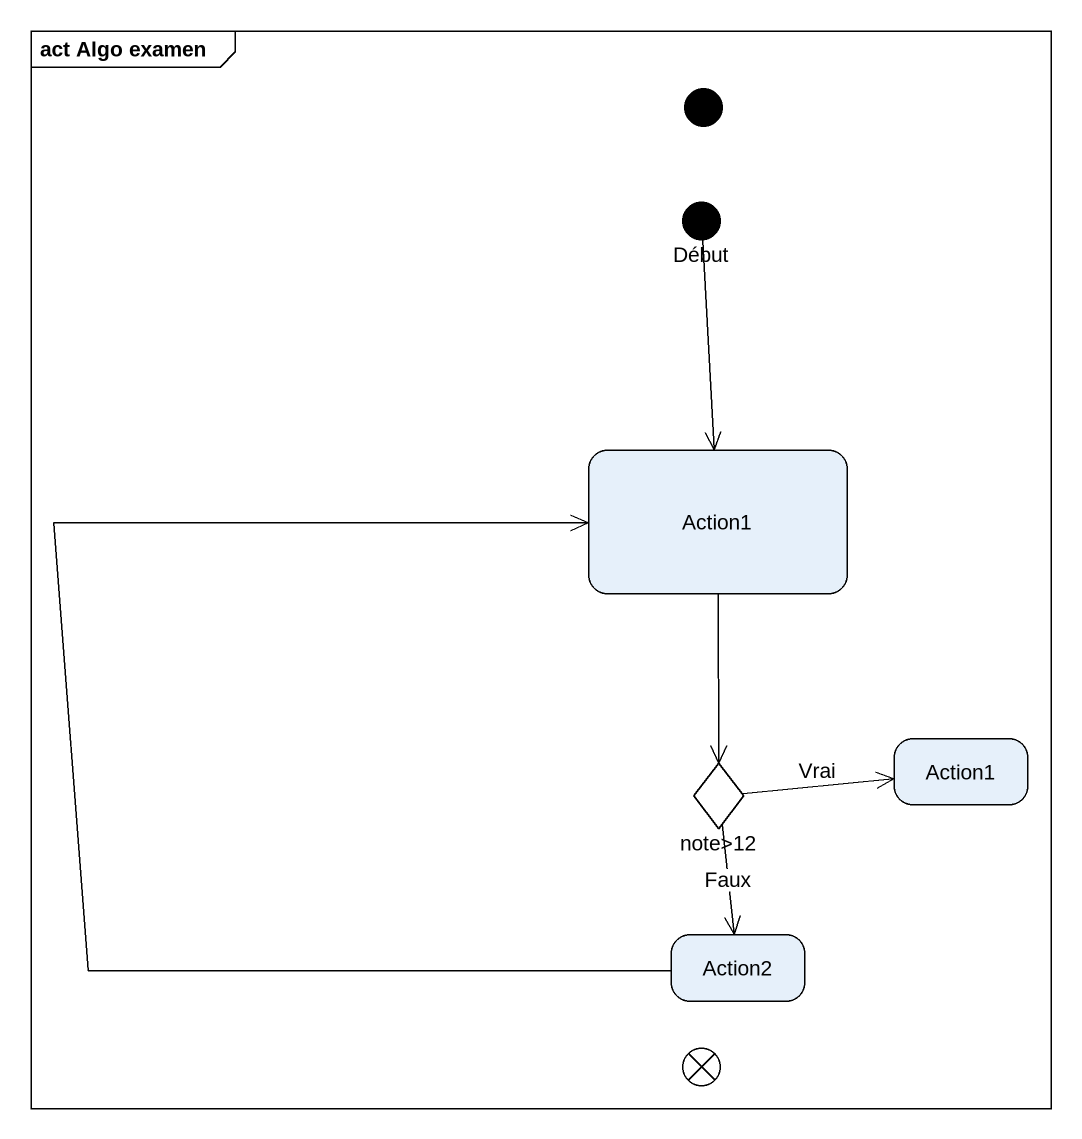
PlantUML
@startuml
mainframe act Algo examen
hide empty description
state initial1 <<start>>
state Début <<start>>
state Action1
state "note>12" as note_12 <<choice>>
state "Action1" as Action1_2
state Action2
state flowfinal1 <<end>>
Début --> Action1
Action1 --> note_12
note_12 -right-> Action1_2 : Vrai
note_12 --> Action2 : Faux
Action2 -up-> Action1
@enduml
